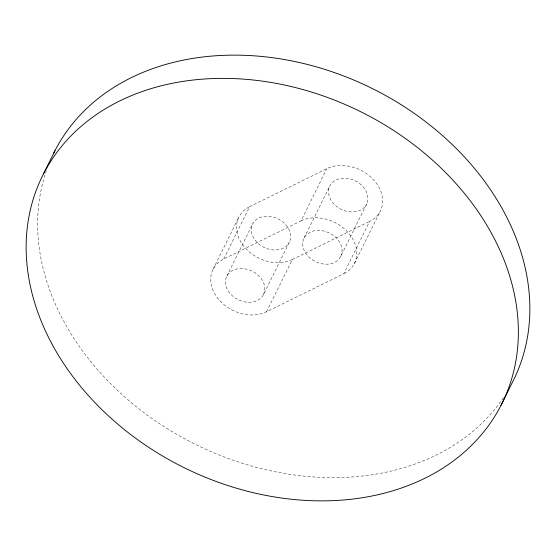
<?xml version="1.0" encoding="UTF-8"?>
<svg xmlns="http://www.w3.org/2000/svg" width="556" height="556" viewBox="0 0 556 556"><rect width="100%" height="100%" fill="white"/><g stroke="black" fill="none" stroke-linecap="round" stroke-linejoin="round"><path stroke-width="0.42" stroke-dasharray="2.78 2.08" d="M263.44 294.673L264.691 290.698A20.509 15.895 26.3 0 0 238.941 268.624A20.509 15.895 26.3 0 0 230.816 294.312A20.509 15.895 26.3 0 0 263.44 294.673L289.28 242.374A20.509 15.895 26.3 0 0 268.124 216.242A20.509 15.895 26.3 0 0 255.538 240.727A20.509 15.895 26.3 0 0 289.28 242.374M213.115 269.201L238.962 216.91M223.762 259.006L249.609 206.714L326.817 168.649A35.89 27.814 26.3 0 1 375.217 181.729A35.89 27.814 26.3 0 1 369.573 221.455L343.726 273.754L266.512 311.812A35.89 27.814 26.3 0 1 218.112 298.732A35.89 27.814 26.3 0 1 223.762 259.006L300.977 220.94L326.817 168.649M226.841 276.151L252.681 223.853M266.512 311.812L292.359 259.52L369.573 221.455M304.076 238.037L329.896 185.794M340.675 256.559A20.509 15.895 26.3 0 0 319.519 230.42A20.509 15.895 26.3 0 0 306.933 254.905A20.509 15.895 26.3 0 0 340.675 256.559L366.494 204.316A20.509 15.895 26.3 0 0 345.339 178.177A20.509 15.895 26.3 0 0 332.752 202.669A20.509 15.895 26.3 0 0 366.494 204.316M354.374 263.551L380.221 211.259M503.409 397.54A256.372 198.673 26.3 0 1 195.601 444.432A256.372 198.673 26.3 0 1 46.197 171.352M292.359 259.52A35.89 27.814 26.3 0 1 243.959 246.44A35.89 27.814 26.3 0 1 249.609 206.714M300.977 220.94A35.89 27.814 26.3 0 1 349.376 234.027A35.89 27.814 26.3 0 1 343.726 273.754"/><path stroke-width="0.83" d="M43.514 173.861L55.002 150.62M500.998 405.38A256.372 198.673 26.3 0 0 236.543 78.709A256.372 198.673 26.3 0 0 79.223 384.773A256.372 198.673 26.3 0 0 500.998 405.38L512.486 382.139A256.372 198.673 26.3 0 0 372.589 88.675A256.372 198.673 26.3 0 0 53.466 153.692"/></g></svg>
